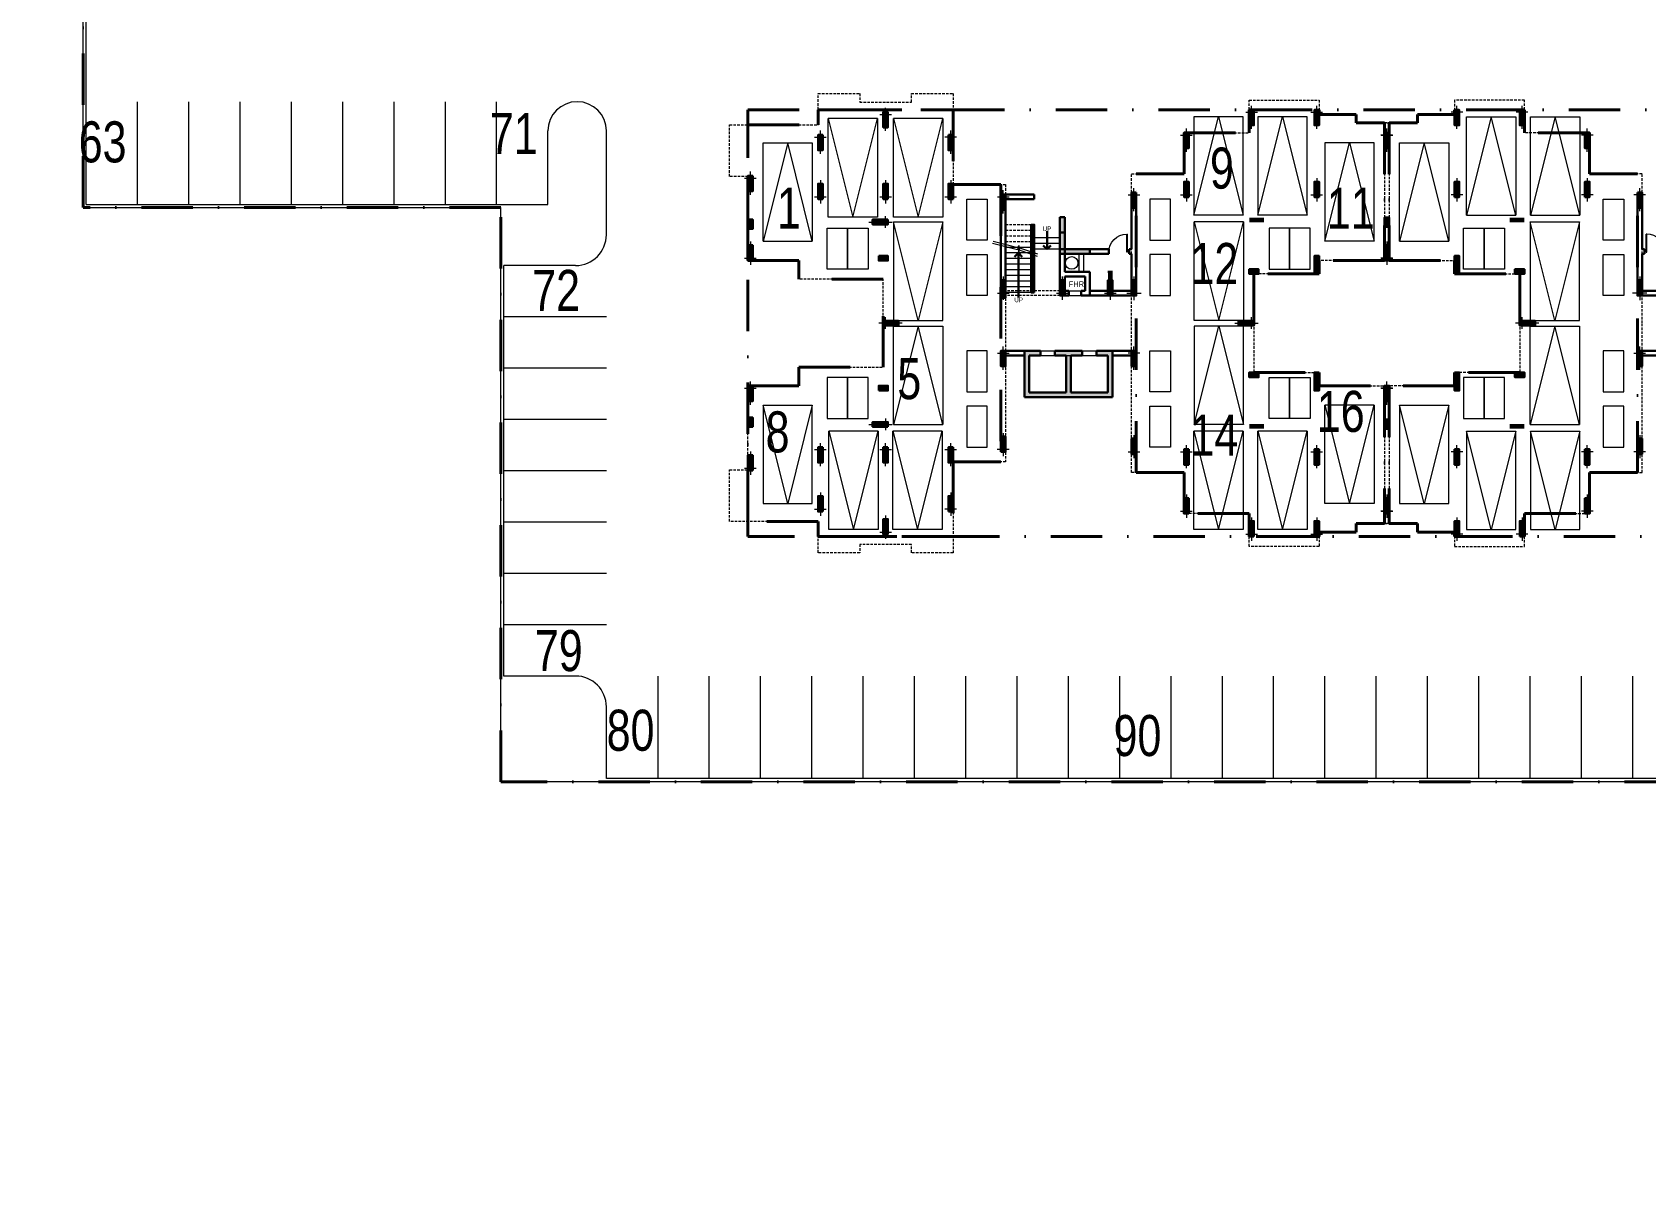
# Model space of a CAD drawing. Header units: inches. Extents: x 5542223 to 12533222, y 497239 to 5189502.
# Drawn here: x 6603708 to 6682330, y 2042970 to 2099751 of the extents above; entities that cross this region are included whole.
import ezdxf

# ---------------------------------------------------------------- set-up
doc = ezdxf.new("R2010")
doc.units = ezdxf.units.IN
doc.header["$MEASUREMENT"] = 0
for name, pattern in [('CENTER2', [1.125, 0.75, -0.125, 0.125, -0.125]), ('DASHDOT', [1, 0.5, -0.25, 0, -0.25]), ('HIDDEN', [0.375, 0.25, -0.125])]:
    doc.linetypes.add(name, pattern=pattern)
doc.layers.get('0').update_dxf_attribs({"color": 1})
for name, color, linetype, lineweight in [('aa-total', 7, 'Continuous', 30), ('Area_parking', 7, 'DASHDOT', 40), ('C_grid', 7, 'CENTER2', 13), ('col', 7, 'Continuous', 30), ('col-fill', 7, 'Continuous', 9), ('DOOR', 7, 'Continuous', 9), ('hatch', 8, 'Continuous', 9), ('parking', 7, 'Continuous', 13), ('PARKING NO TXT', 7, 'Continuous', 9), ('PROJECTION', 7, 'HIDDEN', 18), ('Road', 7, 'Continuous', 15), ('Road_CStone', 8, 'Continuous', 15), ('S_Parkingbays', 7, 'Continuous', 13), ('STAIR', 253, 'Continuous', 5), ('WALL', 7, 'Continuous', 30)]:
    doc.layers.add(name, color=color, linetype=linetype, lineweight=lineweight)
doc.styles.add('NITIN', font='ARIALN.TTF', dxfattribs={"width": 0.75})
doc.styles.add('Parking_txt', font='arial.ttf', dxfattribs={"width": 0.75})

# ---------------------------------------------------------------- blocks, each defined once
blk = doc.blocks.new('col')
at = {"layer": 'col', "linetype": 'Continuous', "ltscale": 10}
blk.add_hatch(color=256, dxfattribs=at).paths.add_polyline_path([(-115, -115), (115, -115), (115, 635), (-115, 635)])
at = {"layer": 'C_grid', "linetype": 'Continuous', "ltscale": 10}
for p, q in [((0, 810), (0, -323)), ((282, 0), (-287, 0))]:
    blk.add_line(p, q, dxfattribs=at)
at = {"layer": 'col', "linetype": 'Continuous', "ltscale": 10}
blk.add_lwpolyline([(-115, -115), (115, -115), (115, 635), (-115, 635)], close=True, dxfattribs=at)
blk = doc.blocks.new('DOOR_LEFT')
at = {"layer": 'DOOR'}
for p, q in [((-0.461, 0), (-0.461, 0.883)), ((-0.422, 0.883), (-0.461, 0.883)), ((-0.422, 0), (-0.422, 0.883)), ((-0.461, 0), (-0.422, 0))]:
    blk.add_line(p, q, dxfattribs=at)
blk.add_arc((-0.422, 0), 0.883, 360, 90, dxfattribs=at)
blk = doc.blocks.new('COL-SH')
at = {"layer": 'col-fill', "ltscale": 10}
blk.add_hatch(color=256, dxfattribs=at).paths.add_polyline_path([(0, -450), (230, -450), (230, 0), (0, 0)])
at = {"layer": 'col', "ltscale": 10}
blk.add_lwpolyline([(230, 0), (0, 0), (0, -450), (230, -450)], close=True, dxfattribs=at)
at = {"layer": 'col-fill', "ltscale": 10}
for p, q in [((115, -632), (115, 230)), ((460, -115), (-230, -115))]:
    blk.add_line(p, q, dxfattribs=at)
blk = doc.blocks.new('Res_G')
at = {"layer": 'col', "linetype": 'Continuous', "ltscale": 10}
for points in [[(-15392, 8651), (-15623, 8651), (-15623, 8201), (-15392, 8201)], [(15622, 8293), (15392, 8293), (15392, 8753), (15622, 8753)], [(15392, 8293), (15392, 8753), (15622, 8753), (15622, 8293)], [(15392, 8293), (15622, 8293), (15622, 8753), (15392, 8753)], [(15622, 8293), (15622, 8753), (15392, 8753), (15392, 8293)], [(-8802, 6656), (-8802, 6886), (-9252, 6886), (-9252, 6656)], [(12207, 6006), (11977, 6006), (11977, 6886), (12207, 6886)], [(9262, 6236), (9262, 6006), (8802, 6006), (8802, 6236)], [(9262, 6006), (8802, 6006), (8802, 6236), (9262, 6236)], [(9262, 976), (9262, 1206), (8802, 1206), (8802, 976)], [(9262, 1206), (8802, 1206), (8802, 976), (9262, 976)], [(12207, 1206), (11977, 1206), (11977, 326), (12207, 326)], [(-9252, 556), (-9252, 326), (-8802, 326), (-8802, 556)], [(-15392, -989), (-15623, -989), (-15623, -1439), (-15392, -1439)], [(15622, -1082), (15392, -1082), (15392, -1542), (15622, -1542)], [(15392, -1082), (15392, -1542), (15622, -1542), (15622, -1082)], [(15392, -1082), (15622, -1082), (15622, -1542), (15392, -1542)], [(15622, -1082), (15622, -1542), (15392, -1542), (15392, -1082)]]:
    blk.add_hatch(color=256, dxfattribs=at).paths.add_polyline_path(points)
at = {"layer": 'col', "ltscale": 10}
for points in [[(8802, 8521), (8802, 8751), (9519, 8751), (9519, 8521)], [(8802, -1309), (8802, -1539), (9519, -1539), (9519, -1309)]]:
    blk.add_hatch(color=256, dxfattribs=at).paths.add_polyline_path(points)
at = {"layer": 'col', "linetype": 'Continuous'}
blk.add_hatch(color=256, dxfattribs=at).paths.add_polyline_path([(-420, 6980), (-420, 7210), (1040, 7210), (1040, 6980)])
at = {"layer": 'col-fill', "ltscale": 5}
h = blk.add_hatch(color=256, dxfattribs=at)
h.paths.add_polyline_path([(-190, 8776), (-420, 8776), (-420, 8026), (-190, 8026)])
h.paths.add_polyline_path([(-190, 8026), (-420, 8026), (-420, 7210), (-190, 7210)])
blk.add_hatch(color=256, dxfattribs=at).paths.add_polyline_path([(2145, 6105), (1915, 6105), (1915, 5700), (2145, 5700)])
h = blk.add_hatch(color=256, dxfattribs=at)
h.paths.add_polyline_path([(2145, 2260), (1365, 2260), (1365, 2030), (1915, 2030), (1915, 230), (115, 230), (115, 2030), (-115, 2030), (-115, 230), (-1915, 230), (-1915, 2030), (-1365, 2030), (-1365, 2260), (-2145, 2260), (-2145, 0), (2145, 0)])
h.paths.add_polyline_path([(665, 2260), (-665, 2260), (-665, 2030), (665, 2030)], flags=17)
at = {"ltscale": 10}
blk.add_line((-1047, 8083), (-1047, 7212), dxfattribs=at)
at = {"color": 0, "linetype": 'ByBlock', "lineweight": -2}
for p, q in [((-1047, 7212), (-1234, 7399)), ((-859, 7399), (-1047, 7212)), ((-2445, 7026), (-2632, 6838)), ((-2257, 6838), (-2445, 7026))]:
    blk.add_line(p, q, dxfattribs=at)
at = {"ltscale": 10}
for points in [[(-1670, 5101), (-1820, 5101), (-1820, 8401), (-1670, 8401)], [(-1720, 5151), (-1770, 5151), (-1770, 8351), (-1720, 8351)]]:
    blk.add_lwpolyline(points, close=True, dxfattribs=at)
blk.add_lwpolyline([(-2445, 7026), (-2445, 4864)], dxfattribs=at)
at = {"layer": 'col', "linetype": 'Continuous', "ltscale": 10}
for points in [[(-15623, 8651), (-15392, 8651), (-15392, 8201), (-15623, 8201)], [(15392, 8753), (15622, 8753), (15622, 8293), (15392, 8293)], [(15622, 8753), (15392, 8753), (15392, 8293), (15622, 8293)], [(15622, 8753), (15392, 8753), (15392, 8293), (15622, 8293)], [(15392, 8753), (15622, 8753), (15622, 8293), (15392, 8293)], [(-9252, 6886), (-8802, 6886), (-8802, 6656), (-9252, 6656)], [(12207, 6006), (11977, 6006), (11977, 6886), (12207, 6886)], [(8802, 6006), (8802, 6236), (9262, 6236), (9262, 6006)], [(8802, 6236), (8802, 6006), (9262, 6006), (9262, 6236)], [(8802, 1206), (8802, 976), (9262, 976), (9262, 1206)], [(8802, 976), (8802, 1206), (9262, 1206), (9262, 976)], [(12207, 1206), (11977, 1206), (11977, 326), (12207, 326)], [(-9252, 326), (-8802, 326), (-8802, 556), (-9252, 556)], [(-15623, -1439), (-15392, -1439), (-15392, -989), (-15623, -989)], [(15392, -1542), (15622, -1542), (15622, -1082), (15392, -1082)], [(15622, -1542), (15392, -1542), (15392, -1082), (15622, -1082)], [(15622, -1542), (15392, -1542), (15392, -1082), (15622, -1082)], [(15392, -1542), (15622, -1542), (15622, -1082), (15392, -1082)]]:
    blk.add_lwpolyline(points, close=True, dxfattribs=at)
at = {"layer": 'col'}
blk.add_lwpolyline([(-420, 7210), (1040, 7210), (1040, 6980), (-420, 6980)], close=True, dxfattribs=at)
at = {"layer": 'col', "linetype": 'Continuous', "ltscale": 10}
for points in [[(-3070, -2439), (-3070, -2069), (-3300, -2069), (-3300, -2669)], [(-3300, -2669), (-3070, -2669)]]:
    blk.add_lwpolyline(points, dxfattribs=at)
at = {"layer": 'hatch', "ltscale": 10}
for p, q in [((510, 6110), (510, 6980)), ((740, 6110), (740, 6980)), ((10, 5180), (610, 5180)), ((10, 4950), (610, 4950)), ((-1365, 2260), (1365, 2260)), ((-1365, 2030), (1365, 2030))]:
    blk.add_line(p, q, dxfattribs=at)
at = {"layer": 'PROJECTION', "ltscale": 500}
for p, q in [((-1820, 8401), (-3070, 8401)), ((-1820, 8126), (-3070, 8126)), ((-1820, 7851), (-3070, 7851)), ((-1820, 7576), (-3070, 7576)), ((-420, 5180), (-3070, 5180)), ((-420, 4950), (-3070, 4950))]:
    blk.add_line(p, q, dxfattribs=at)
for points in [[(-3070, -3154), (-5628, -3154), (-5628, -7584), (-7658, -7584), (-7658, -7169), (-10178, -7169), (-10178, -7584), (-12208, -7584), (-12208, -6054), (-16523, -6054), (-16523, -3539), (-15623, -3539), (-15623, 556), (-13143, 556), (-13143, 1456), (-9033, 1456), (-9033, 3606), (-9033, 5756), (-13143, 5756), (-13143, 6656), (-15623, 6656), (-15623, 10751), (-16523, 10751), (-16523, 13266), (-12208, 13266), (-12208, 14796), (-10178, 14796), (-10178, 14381), (-7658, 14381), (-7658, 14796), (-5628, 14796), (-5628, 10366), (-3070, 10366), (-3070, 9881)], [(15622, -6153), (14007, -6153), (14007, -6568), (12207, -6568), (12207, -7268), (8802, -7268), (8802, -5668), (5627, -5668), (5627, -3668), (3070, -3668), (3070, 3606), (3070, 10880), (5627, 10880), (5627, 12880), (8802, 12880), (8802, 14480), (12207, 14480), (12207, 13780), (14007, 13780), (14007, 13365), (15622, 13365), (15622, 6655), (12207, 6655), (12207, 6005), (9032, 6005), (9032, 3606), (9032, 1207), (12207, 1207), (12207, 557), (15622, 557)]]:
    blk.add_lwpolyline(points, close=True, dxfattribs=at)
at = {"layer": 'PROJECTION', "linetype": 'Continuous'}
blk.add_circle((153, 6543), 306, dxfattribs=at)
at = {"layer": 'STAIR'}
for p, q in [((-1820, 7301), (-3070, 7301)), ((-420, 7760), (-1670, 7760)), ((-420, 7485), (-1670, 7485)), ((-420, 7210), (-1670, 7210)), ((-1820, 7026), (-3070, 7026)), ((-1820, 6751), (-3070, 6751)), ((-1820, 6476), (-3070, 6476)), ((-1820, 6201), (-3070, 6201)), ((-1820, 5926), (-3070, 5926)), ((-1820, 5651), (-3070, 5651)), ((-1820, 5376), (-3070, 5376)), ((-1820, 5101), (-3070, 5101))]:
    blk.add_line(p, q, dxfattribs=at)
for points in [[(-3709, 7507), (-2493, 7196), (-2444, 7293), (-2444, 7068), (-2368, 7158), (-1534, 6876)], [(-3682, 7609), (-2466, 7298), (-2416, 7395), (-2416, 7170), (-2341, 7260), (-1507, 6979)]]:
    blk.add_lwpolyline(points, dxfattribs=at)
at = {"layer": 'WALL', "ltscale": 10}
for p, q in [((-3300, 4836), (-3300, 9881)), ((-3300, 9881), (-3070, 9881)), ((-3070, 4836), (-3070, 9651)), ((3300, 9881), (3070, 9881)), ((3070, 7210), (3070, 9881)), ((3300, 4950), (3300, 9881)), ((1955, 6980), (1955, 7210)), ((2955, 6980), (2955, 7210)), ((3070, 5180), (3070, 6980)), ((-3300, 4836), (-3070, 4836)), ((1040, 5180), (3070, 5180)), ((2145, 4950), (3300, 4950)), ((-2145, 2260), (-3300, 2260)), ((-3300, 2260), (-3300, 2030)), ((-3300, 2030), (-2145, 2030)), ((2145, 2260), (3070, 2260)), ((2145, 2030), (3070, 2030)), ((3300, -2669), (3070, -2669))]:
    blk.add_line(p, q, dxfattribs=at)
at = {"layer": 'WALL'}
for p, q in [((-3300, 9881), (-1670, 9881)), ((-3070, 9651), (-1670, 9651)), ((-1670, 9651), (-1670, 9881)), ((-420, 4950), (-420, 8776)), ((-420, 8776), (-190, 8776)), ((-190, 6110), (-190, 8776)), ((-420, 8026), (-190, 8026)), ((-420, 7210), (1955, 7210)), ((2955, 7210), (3070, 7210)), ((-190, 6980), (1955, 6980)), ((2955, 6980), (3070, 6980)), ((-190, 6110), (1040, 6110)), ((-190, 5180), (-190, 5880)), ((-190, 5880), (810, 5880)), ((810, 5180), (810, 5880)), ((1040, 4950), (1040, 6110)), ((1915, 6105), (2145, 6105)), ((-420, 4950), (10, 4950)), ((-190, 5180), (10, 5180)), ((10, 5180), (10, 4950)), ((610, 5180), (610, 4950)), ((610, 5180), (810, 5180)), ((610, 4950), (1040, 4950)), ((1040, 4950), (2145, 4950)), ((-2145, 0), (-2145, 2260)), ((-2145, 2260), (-1365, 2260)), ((-1915, 230), (-1915, 2030)), ((-1915, 2030), (-1365, 2030)), ((-1365, 2030), (-1365, 2260)), ((-665, 2030), (-665, 2260)), ((-665, 2260), (665, 2260)), ((-665, 2030), (-115, 2030)), ((-115, 230), (-115, 2030)), ((115, 230), (115, 2030)), ((115, 2030), (665, 2030)), ((665, 2030), (665, 2260)), ((1365, 2030), (1365, 2260)), ((1365, 2260), (2145, 2260)), ((1365, 2030), (1915, 2030)), ((1915, 230), (1915, 2030)), ((2145, 0), (2145, 2260)), ((-2145, 0), (2145, 0)), ((-1915, 230), (-115, 230)), ((115, 230), (1915, 230))]:
    blk.add_line(p, q, dxfattribs=at)
at = {"layer": 'aa-total', "linetype": 'Continuous', "ltscale": 10, "rotation": 180}
for p in [(8917, 13881), (12092, 13881), (5742, 12766), (15507, 12766), (3185, 9866), (15507, 441), (5742, -2654), (12092, -2654)]:
    blk.add_blockref('col', p, dxfattribs=at)
at = {"layer": 'aa-total', "linetype": 'Continuous', "ltscale": 10, "xscale": -1}
for p in [(5742, 9866), (12092, 9866), (15507, 6771), (-305, 5065), (2030, 5065), (3185, 5066), (3185, -2654), (5742, -5554), (15507, -5554), (8917, -6669), (12092, -6669)]:
    blk.add_blockref('col', p, dxfattribs=at)
at = {"layer": 'aa-total', "linetype": 'Continuous', "ltscale": 10}
blk.add_blockref('col', (15507, 6771), dxfattribs=at)
at = {"layer": 'aa-total', "linetype": 'Continuous', "ltscale": 10, "xscale": -1}
for p, rotation in [((8917, 3606), 90), ((15507, 441), 180)]:
    blk.add_blockref('col', p, dxfattribs=dict(at, rotation=rotation))
at = {"layer": 'col', "linetype": 'Continuous'}
for p, rotation in [((-8917, 13781), 180), ((-12092, 12666), 180), ((-15507, 10671), 180), ((-3185, 9766), 180), ((-8917, 3606), 270), ((-3185, 2146), 180), ((-15507, 441), 180), ((-8917, -1324), 90), ((-12092, -2554), 180), ((-8917, -2554), 180), ((-5742, -2554), 180)]:
    blk.add_blockref('col', p, dxfattribs=dict(at, rotation=rotation))
at = {"layer": 'col', "linetype": 'Continuous', "xscale": -1}
for p, rotation in [((-5743, 12666), 180), ((-8917, 8536), 90), ((3185, 2146), 180)]:
    blk.add_blockref('col', p, dxfattribs=dict(at, rotation=rotation))
for p in [(-12092, 9766), (-8917, 9766), (-5742, 9766), (-15507, 6771), (-3185, 5066), (-15507, -3459), (-12092, -5454), (-8917, -6569)]:
    blk.add_blockref('col', p, dxfattribs=at)
at = {"layer": 'col', "rotation": 180}
blk.add_blockref('COL-SH', (3300, 4951), dxfattribs=at)
at = {"layer": 'col', "linetype": 'Continuous'}
for p in [(-3185, -2554), (-5743, -5454)]:
    blk.add_blockref('col', p, dxfattribs=at)
at = {"layer": 'DOOR', "xscale": -999.9999999403954, "yscale": 999.9999999417923, "zscale": 999.9999999417923}
blk.add_blockref('DOOR_LEFT', (2416, 7066), dxfattribs=at)
at = {"style": 'NITIN'}
for p in [(-1271, 8093), (-2647, 4629)]:
    blk.add_text('UP', height=225, dxfattribs=at).set_placement(p)
at = {"layer": 'STAIR', "lineweight": 60, "style": 'NITIN'}
blk.add_text('FHR', height=280, dxfattribs=at).set_placement((2, 5370))
blk = doc.blocks.new('A$C54637D1A')
at = {"layer": 'parking', "linetype": 'Continuous', "ltscale": 10}
for p, q in [((2400, 4800), (0, 4800)), ((0, 4800), (0, 0)), ((2400, 0), (2400, 4800)), ((2400, 0), (0, 0))]:
    blk.add_line(p, q, dxfattribs=at)
blk.add_lwpolyline([(0, 0), (1200, 4800), (2400, 0)], dxfattribs=at)

msp = doc.modelspace()

# ---------------------------------------------------------------- linework, layer by layer
msp.add_circle((6864263.374, 1819279.277), 1322040.52)
at = {"layer": 'Area_parking', "ltscale": 5000}
for p, q in [((6606186.133, 2091217.199), (6606186.133, 2129397.199)), ((6638582.133, 2095967.199), (6700844.133, 2095967.199)), ((6638582.133, 2075187.199), (6638582.133, 2095967.199)), ((6641998.133, 2095967.199), (6648578.133, 2095967.199)), ((6641998.133, 2095237.199), (6641998.133, 2095967.199)), ((6648578.133, 2095967.199), (6648578.133, 2092337.199)), ((6663007.37, 2094851.245), (6663007.37, 2095967.199)), ((6663007.37, 2095967.199), (6666413.133, 2095967.199)), ((6666413.133, 2095967.199), (6666413.133, 2095751.245)), ((6666413.133, 2095751.245), (6668213.133, 2095751.245)), ((6668213.133, 2095751.245), (6668213.133, 2095336.245)), ((6668213.133, 2095336.245), (6669598.133, 2095336.245)), ((6669598.133, 2095336.245), (6669598.133, 2088626.245)), ((6671213.133, 2095336.245), (6669828.133, 2095336.245)), ((6669828.133, 2095336.245), (6669828.133, 2088626.245)), ((6673013.133, 2095751.245), (6671213.133, 2095751.245)), ((6671213.133, 2095751.245), (6671213.133, 2095336.245)), ((6676418.896, 2095967.199), (6673013.133, 2095967.199)), ((6673013.133, 2095967.199), (6673013.133, 2095751.245)), ((6676418.896, 2094851.245), (6676418.896, 2095967.199)), ((6638582.133, 2095237.199), (6641998.133, 2095237.199)), ((6638582.133, 2088627.199), (6638582.133, 2095237.199)), ((6659833.133, 2092851.245), (6659833.133, 2094851.245)), ((6659833.133, 2094851.245), (6663007.37, 2094851.245)), ((6679593.133, 2094851.245), (6676418.896, 2094851.245)), ((6679593.133, 2092851.245), (6679593.133, 2094851.245)), ((6648578.133, 2092337.199), (6650905.633, 2092337.199)), ((6650905.633, 2092337.199), (6650905.633, 2078817.199)), ((6657505.633, 2078303.154), (6657505.633, 2092851.245)), ((6657505.633, 2092851.245), (6659833.133, 2092851.245)), ((6681920.633, 2092851.245), (6679593.133, 2092851.245)), ((6681920.633, 2078303.154), (6681920.633, 2092851.245)), ((6626533.133, 2091217.199), (6606186.133, 2091217.199)), ((6626533.133, 2063237.199), (6626533.133, 2091217.199)), ((6641063.133, 2088627.199), (6638582.133, 2088627.199)), ((6641063.133, 2087727.199), (6641063.133, 2088627.199)), ((6666413.133, 2088626.245), (6666413.133, 2087977.199)), ((6669598.133, 2088626.245), (6666413.133, 2088626.245)), ((6669828.133, 2088626.245), (6673013.133, 2088626.245)), ((6673013.133, 2088626.245), (6673013.133, 2087977.199)), ((6645173.133, 2087727.199), (6641063.133, 2087727.199)), ((6645173.133, 2083427.199), (6645173.133, 2087727.199)), ((6666413.133, 2087977.199), (6663238.133, 2087976.245)), ((6663238.133, 2087976.245), (6663238.133, 2083178.154)), ((6673013.133, 2087977.199), (6676188.133, 2087976.245)), ((6676188.133, 2087976.245), (6676188.133, 2083178.154)), ((6641063.133, 2082527.199), (6641063.133, 2083427.199)), ((6641063.133, 2083427.199), (6645173.133, 2083427.199)), ((6663238.133, 2083178.154), (6666413.133, 2083177.199)), ((6666413.133, 2083177.199), (6666413.133, 2082528.154)), ((6676188.133, 2083178.154), (6673013.133, 2083177.199)), ((6673013.133, 2083177.199), (6673013.133, 2082528.154)), ((6638582.133, 2075917.26), (6638582.133, 2082527.199)), ((6638582.133, 2082527.199), (6641063.133, 2082527.199)), ((6666413.133, 2082528.154), (6669598.133, 2082527.199)), ((6669598.133, 2082527.199), (6669598.133, 2075818.154)), ((6673013.133, 2082528.154), (6669828.133, 2082527.199)), ((6669828.133, 2082527.199), (6669828.133, 2075818.154)), ((6648578.133, 2078817.199), (6648578.133, 2075187.199)), ((6650905.633, 2078817.199), (6648578.133, 2078817.199)), ((6659833.133, 2078303.154), (6657505.633, 2078303.154)), ((6659833.133, 2076302.199), (6659833.133, 2078303.154)), ((6679593.133, 2076302.199), (6679593.133, 2078303.154)), ((6679593.133, 2078303.154), (6681920.633, 2078303.154)), ((6641998.146, 2075917.199), (6638582.133, 2075917.26)), ((6641998.133, 2075187.199), (6641998.146, 2075917.199)), ((6663007.37, 2076303.154), (6659833.133, 2076302.199)), ((6663008.133, 2075187.199), (6663007.37, 2076303.154)), ((6668213.133, 2075818.155), (6668213.133, 2075403.154)), ((6669598.133, 2075818.154), (6668213.133, 2075818.155)), ((6669828.133, 2075818.154), (6671213.133, 2075818.155)), ((6671213.133, 2075818.155), (6671213.133, 2075403.154)), ((6676418.133, 2075187.199), (6676418.896, 2076303.154)), ((6676418.896, 2076303.154), (6679593.133, 2076302.199)), ((6700844.133, 2075187.199), (6638582.133, 2075187.199)), ((6648578.133, 2075187.199), (6641998.133, 2075187.199)), ((6666413.133, 2075187.199), (6663008.133, 2075187.199)), ((6666413.133, 2075403.154), (6666413.133, 2075187.199)), ((6668213.133, 2075403.154), (6666413.133, 2075403.154)), ((6671213.133, 2075403.154), (6673013.133, 2075403.154)), ((6673013.133, 2075403.154), (6673013.133, 2075187.199)), ((6673013.133, 2075187.199), (6676418.133, 2075187.199)), ((6688794.633, 2063237.199), (6626533.133, 2063237.199))]:
    msp.add_line(p, q, dxfattribs=at)
at = {"layer": 'parking'}
for points in [[(6649241.883, 2089622.199), (6649241.883, 2091622.199), (6650241.883, 2091622.199), (6650241.883, 2089622.199)], [(6659169.383, 2089622.199), (6659169.383, 2091622.199), (6658169.383, 2091622.199), (6658169.383, 2089622.199)], [(6680256.883, 2089622.199), (6680256.883, 2091622.199), (6681256.883, 2091622.199), (6681256.883, 2089622.199)], [(6642436.915, 2088214.883), (6642436.915, 2090214.883), (6643436.915, 2090214.883), (6643436.915, 2088214.883)], [(6643436.915, 2088214.883), (6643436.915, 2090214.883), (6644436.915, 2090214.883), (6644436.915, 2088214.883)], [(6664974.351, 2088214.883), (6664974.351, 2090214.883), (6663974.351, 2090214.883), (6663974.351, 2088214.883)], [(6665974.351, 2088214.883), (6665974.351, 2090214.883), (6664974.351, 2090214.883), (6664974.351, 2088214.883)], [(6673451.915, 2088214.883), (6673451.915, 2090214.883), (6674451.915, 2090214.883), (6674451.915, 2088214.883)], [(6674451.915, 2088214.883), (6674451.915, 2090214.883), (6675451.915, 2090214.883), (6675451.915, 2088214.883)], [(6649241.883, 2086922.199), (6649241.883, 2088922.199), (6650241.883, 2088922.199), (6650241.883, 2086922.199)], [(6659169.383, 2086922.199), (6659169.383, 2088922.199), (6658169.383, 2088922.199), (6658169.383, 2086922.199)], [(6680256.883, 2086922.199), (6680256.883, 2088922.199), (6681256.883, 2088922.199), (6681256.883, 2086922.199)], [(6649241.883, 2084232.199), (6649241.883, 2082232.199), (6650241.883, 2082232.199), (6650241.883, 2084232.199)], [(6659169.383, 2084232.199), (6659169.383, 2082232.199), (6658169.383, 2082232.199), (6658169.383, 2084232.199)], [(6680256.883, 2084232.199), (6680256.883, 2082232.199), (6681256.883, 2082232.199), (6681256.883, 2084232.199)], [(6642436.915, 2082939.515), (6642436.915, 2080939.515), (6643436.915, 2080939.515), (6643436.915, 2082939.515)], [(6643436.915, 2082939.515), (6643436.915, 2080939.515), (6644436.915, 2080939.515), (6644436.915, 2082939.515)], [(6664974.351, 2082939.515), (6664974.351, 2080939.515), (6663974.351, 2080939.515), (6663974.351, 2082939.515)], [(6665974.351, 2082939.515), (6665974.351, 2080939.515), (6664974.351, 2080939.515), (6664974.351, 2082939.515)], [(6673451.915, 2082939.515), (6673451.915, 2080939.515), (6674451.915, 2080939.515), (6674451.915, 2082939.515)], [(6674451.915, 2082939.515), (6674451.915, 2080939.515), (6675451.915, 2080939.515), (6675451.915, 2082939.515)], [(6649241.883, 2081532.199), (6649241.883, 2079532.199), (6650241.883, 2079532.199), (6650241.883, 2081532.199)], [(6659169.383, 2081532.199), (6659169.383, 2079532.199), (6658169.383, 2079532.199), (6658169.383, 2081532.199)], [(6680256.883, 2081532.199), (6680256.883, 2079532.199), (6681256.883, 2079532.199), (6681256.883, 2081532.199)]]:
    msp.add_lwpolyline(points, close=True, dxfattribs=at)
at = {"layer": 'Road'}
for p, q in [((6606336.133, 2091367.199), (6606336.133, 2129247.199)), ((6628836.133, 2091367.199), (6628836.133, 2094943.699)), ((6631683.133, 2089887.199), (6631683.133, 2094943.699)), ((6606336.133, 2091367.199), (6628836.133, 2091367.199)), ((6630183.133, 2088387.199), (6626683.133, 2088387.199)), ((6626683.133, 2068387.199), (6626683.133, 2088387.199)), ((6630183.133, 2068387.199), (6626683.133, 2068387.199)), ((6631683.133, 2063387.199), (6631683.133, 2066887.199)), ((6691683.133, 2063387.199), (6631683.133, 2063387.199))]:
    msp.add_line(p, q, dxfattribs=at)
for centre, radius, start, end in [((6630259.633, 2094943.699), 1423.5, 0, 180), ((6630183.133, 2089887.199), 1500, 270, 0), ((6630183.133, 2066887.199), 1500, 0, 90)]:
    msp.add_arc(centre, radius, start, end, dxfattribs=at)
at = {"layer": 'Road_CStone', "ltscale": 6000}
for p, q in [((6606186.133, 2091217.199), (6606186.133, 2129397.199)), ((6606186.133, 2091217.199), (6626533.133, 2091217.199)), ((6626533.133, 2063237.199), (6626533.133, 2091217.199)), ((6688794.633, 2063237.199), (6626533.133, 2063237.199))]:
    msp.add_line(p, q, dxfattribs=at)
at = {"layer": 'S_Parkingbays'}
for p, q in [((6608836.133, 2091367.199), (6608836.133, 2096367.199)), ((6611336.133, 2091367.199), (6611336.133, 2096367.199)), ((6613836.133, 2091367.199), (6613836.133, 2096367.199)), ((6616336.133, 2091367.199), (6616336.133, 2096367.199)), ((6618836.133, 2091367.199), (6618836.133, 2096367.199)), ((6621336.133, 2091367.199), (6621336.133, 2096367.199)), ((6623836.133, 2091367.199), (6623836.133, 2096367.199)), ((6626336.133, 2091367.199), (6626336.133, 2096367.199)), ((6631683.133, 2085887.199), (6626683.133, 2085887.199)), ((6631683.133, 2083387.199), (6626683.133, 2083387.199)), ((6631683.133, 2080887.199), (6626683.133, 2080887.199)), ((6631683.133, 2078387.199), (6626683.133, 2078387.199)), ((6631683.133, 2075887.199), (6626683.133, 2075887.199)), ((6631683.133, 2073387.199), (6626683.133, 2073387.199)), ((6631683.133, 2070887.199), (6626683.133, 2070887.199)), ((6634183.133, 2068387.199), (6634183.133, 2063387.199)), ((6636683.133, 2068387.199), (6636683.133, 2063387.199)), ((6639183.133, 2068387.199), (6639183.133, 2063387.199)), ((6641683.133, 2068387.199), (6641683.133, 2063387.199)), ((6644183.133, 2068387.199), (6644183.133, 2063387.199)), ((6646683.133, 2068387.199), (6646683.133, 2063387.199)), ((6649183.133, 2068387.199), (6649183.133, 2063387.199)), ((6651683.133, 2068387.199), (6651683.133, 2063387.199)), ((6654183.133, 2068387.199), (6654183.133, 2063387.199)), ((6656683.133, 2068387.199), (6656683.133, 2063387.199)), ((6659183.133, 2068387.199), (6659183.133, 2063387.199)), ((6661683.133, 2068387.199), (6661683.133, 2063387.199)), ((6664183.133, 2068387.199), (6664183.133, 2063387.199)), ((6666683.133, 2068387.199), (6666683.133, 2063387.199)), ((6669183.133, 2068387.199), (6669183.133, 2063387.199)), ((6671683.133, 2068387.199), (6671683.133, 2063387.199)), ((6674183.133, 2068387.199), (6674183.133, 2063387.199)), ((6676683.133, 2068387.199), (6676683.133, 2063387.199)), ((6679183.133, 2068387.199), (6679183.133, 2063387.199)), ((6681683.133, 2068387.199), (6681683.133, 2063387.199))]:
    msp.add_line(p, q, dxfattribs=at)

# ---------------------------------------------------------------- block references
at = {"layer": 'col'}
msp.add_blockref('Res_G', (6654205.633, 2081971.245), dxfattribs=at)
at = {"layer": 'col', "xscale": -1}
msp.add_blockref('Res_G', (6685220.633, 2081971.245), dxfattribs=at)
at = {"layer": 'parking', "ltscale": 10, "xscale": -1, "rotation": 180}
for p in [(6642494.046, 2095546.105), (6645671.545, 2095546.105), (6660331.545, 2090516.173), (6666692.116, 2081587.695), (6642525.346, 2080321.036), (6645643.201, 2080321.036), (6660315.022, 2080321.036), (6663432.876, 2080321.036)]:
    msp.add_blockref('A$C54637D1A', p, dxfattribs=at)
at = {"layer": 'parking', "ltscale": 10}
for p in [(6660315.022, 2090833.211), (6663432.876, 2090833.211), (6666692.116, 2089566.552), (6660331.545, 2080638.074)]:
    msp.add_blockref('A$C54637D1A', p, dxfattribs=at)
at = {"layer": 'parking', "ltscale": 10, "xscale": -1}
for p in [(6675993.39, 2090833.211), (6679111.244, 2090833.211), (6641719.15, 2089566.552), (6672734.15, 2089566.552), (6648079.721, 2080638.074), (6679094.721, 2080638.074)]:
    msp.add_blockref('A$C54637D1A', p, dxfattribs=at)
at = {"layer": 'parking', "ltscale": 10, "rotation": 180}
for p in [(6648079.721, 2090516.173), (6679094.721, 2090516.173), (6641719.15, 2081587.695), (6672734.15, 2081587.695), (6675993.39, 2080321.036), (6679111.244, 2080321.036)]:
    msp.add_blockref('A$C54637D1A', p, dxfattribs=at)

# ---------------------------------------------------------------- texts
at = {"layer": 'PARKING NO TXT', "style": 'Parking_txt', "width": 0.75}
for s, p in [('63', (6605970.043, 2093411.57, 0)), ('71', (6626003.4, 2093816.284, 0)), ('9', (6661094.607, 2092134.095, 0)), ('1', (6639995.624, 2090187.289, 0)), ('11', (6666789.021, 2090184.755, 0)), ('12', (6660145.908, 2087484.81, 0)), ('72', (6628068.269, 2086176.27, 0)), ('5', (6645859.255, 2081875.923, 0)), ('16', (6666302.228, 2080281.226, 0)), ('8', (6639442.053, 2079281.735, 0)), ('14', (6660145.908, 2079123.107, 0)), ('79', (6628197.323, 2068624.885, 0)), ('80', (6631696.813, 2064745.607, 0)), ('90', (6656397.846, 2064487.499, 0))]:
    msp.add_text(s, height=2000, dxfattribs=at).set_placement(p)

doc.saveas('drawing.dxf')
